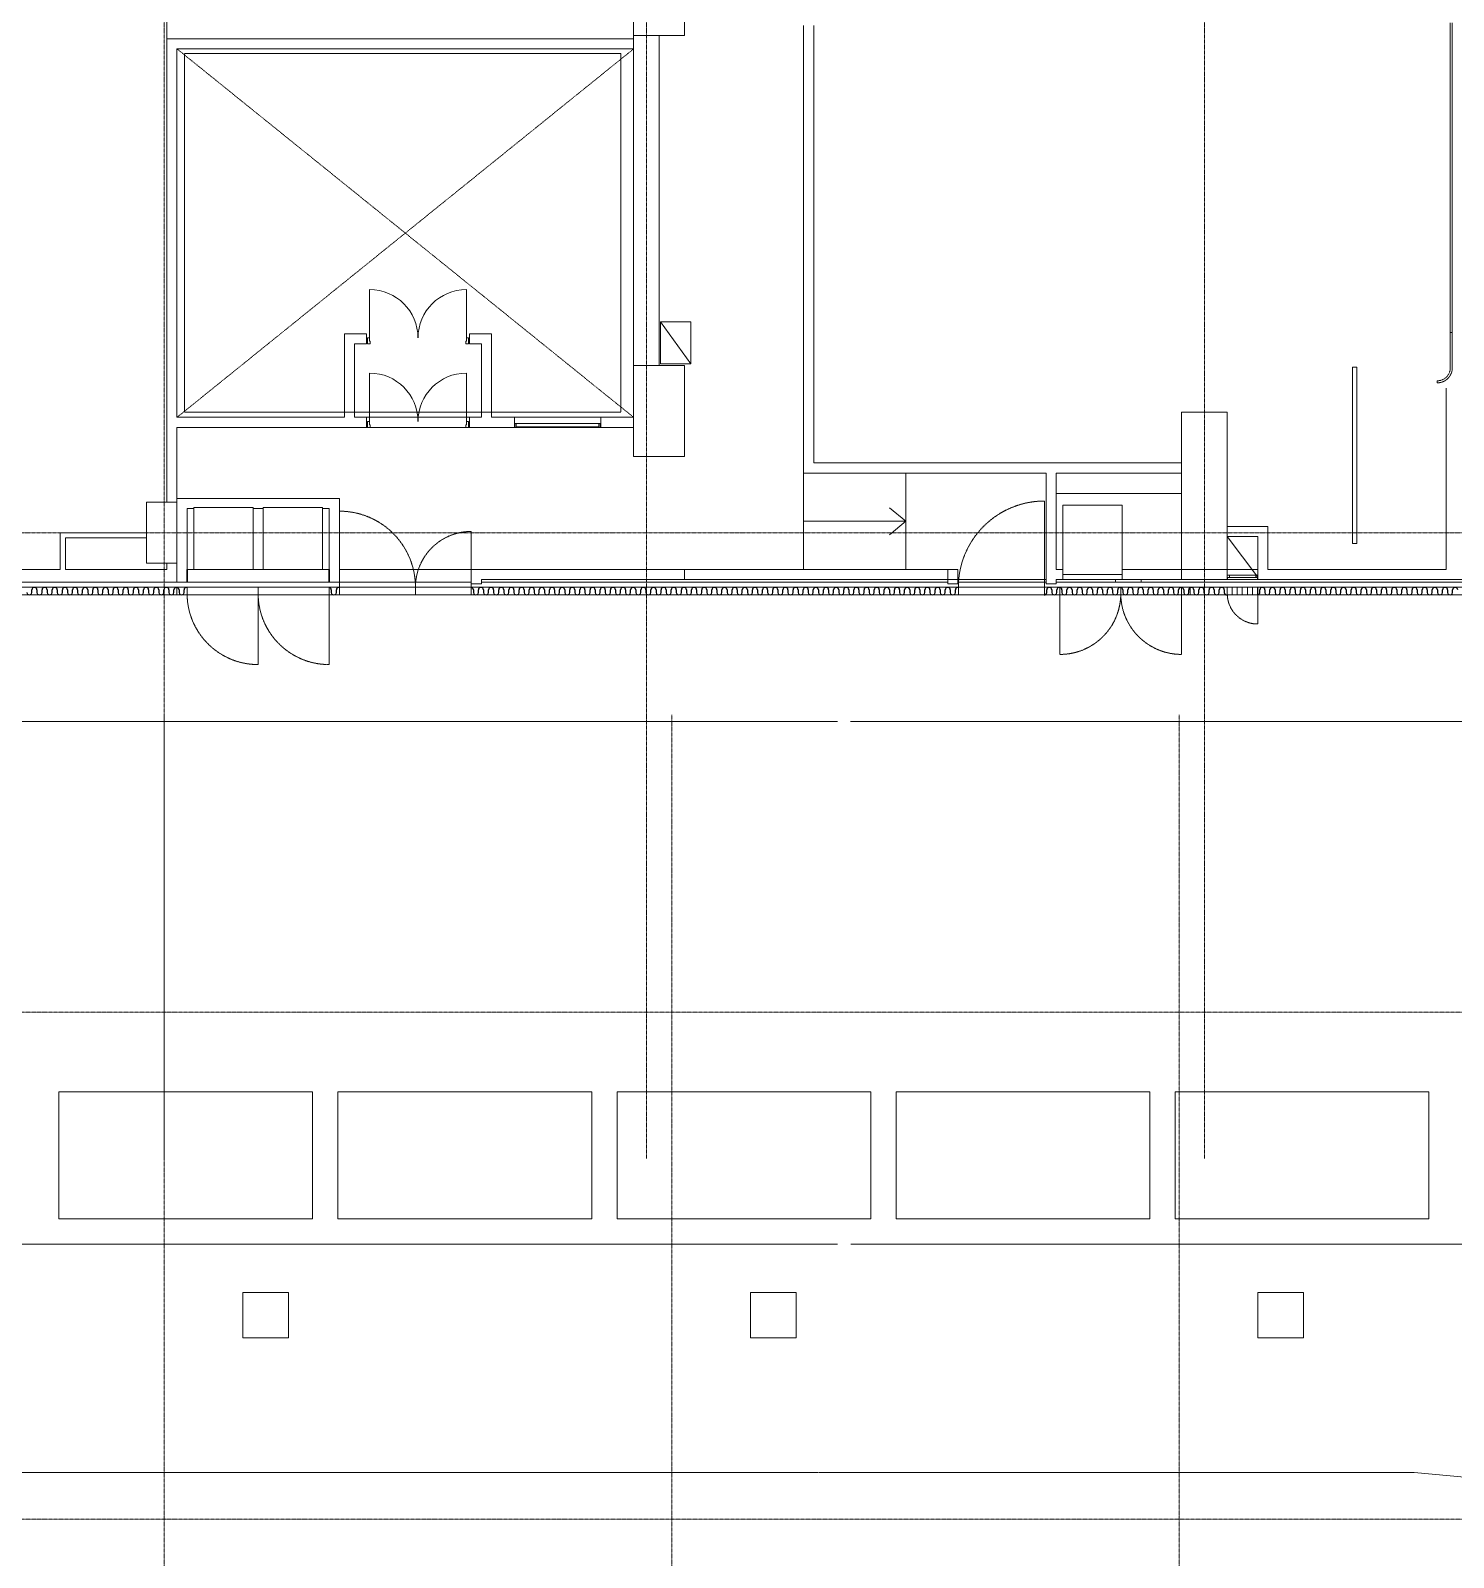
# Model space of a CAD drawing. Header units: millimetres. Extents: x -1578195 to 622687, y -255792 to 391308.
# Drawn here: x -1511389 to -1483347, y 95514 to 125616 of the extents above; entities that cross this region are included whole.
import ezdxf

# ---------------------------------------------------------------- set-up
doc = ezdxf.new("R2010")
doc.units = ezdxf.units.MM
for name, pattern in [('Grid Line', [21, 12, -3, 3, -3]), ('Hidden', [2.25, 1, -1.25]), ('Long Dash', [13.5, 9, -4.5]), ('Overhead', [1.8, 1.2, -0.6])]:
    doc.linetypes.add(name, pattern=pattern)
for name, color, linetype, lineweight in [('A-010-M_LINE', 90, 'Continuous', 5), ('A-010-M_LINE_Over', 1, 'Overhead', 5), ('A-200-M_WALL_EXT', 113, 'Continuous', 9), ('A-200-M_WALL_INT', 2, 'Continuous', 9), ('A-215-M_CURT_PANEL', 51, 'Continuous', 5), ('A-230-M_FLOOR', 192, 'Continuous', 18), ('A-241-M_RAMP', 51, 'Continuous', 5), ('A-314-M_WINDOW', 151, 'Continuous', 5), ('A-325-M_DOOR', 31, 'Continuous', 5), ('A-325-M_DOOR_PANEL', 31, 'Continuous', 5), ('A-325-MH_DOOR', 31, 'Long Dash', 5), ('A-770-MH_FFE_SA', 91, 'Overhead', 5), ('S-280-M_COLUMN', 52, 'Continuous', 9), ('Z-030-M_GRID', 191, 'Continuous', 5), ('Z-060-M_DETAIL', 92, 'Continuous', 5)]:
    doc.layers.add(name, color=color, linetype=linetype, lineweight=lineweight)

# ---------------------------------------------------------------- blocks, each defined once
blk = doc.blocks.new('0291')
at = {"layer": 'A-325-M_DOOR_PANEL'}
h = blk.add_hatch(dxfattribs=at)
h.set_pattern_fill('FP_5', color=1, angle=180, style=0, pattern_type=2)
h.set_pattern_definition([(90, (47490.78, 151381.17), (-100, 6e-15), [])])
h.paths.add_polyline_path([(47800, 151381), (47800, 151231), (48400, 151231), (48400, 151381), (47886, 151381)], flags=0)
at = {"layer": 'A-010-M_LINE', "color": 1}
for p, q in [((26900, 162157), (26900, 164339)), ((41466, 152681), (41140, 152945)), ((39450, 152681), (41466, 152681)), ((41466, 152681), (41140, 152417)), ((30100, 151731), (27300, 151731)), ((27300, 151481), (30100, 151481)), ((24773, 141431), (29773, 141431)), ((24773, 138931), (24773, 141431)), ((29773, 141431), (29773, 138931)), ((30273, 141431), (35273, 141431)), ((30273, 138931), (30273, 141431)), ((35273, 141431), (35273, 138931)), ((35773, 141431), (40773, 141431)), ((35773, 138931), (35773, 141431)), ((40773, 141431), (40773, 138931)), ((41273, 141431), (46273, 141431)), ((41273, 138931), (41273, 141431)), ((46273, 141431), (46273, 138931)), ((46773, 141431), (51773, 141431)), ((46773, 138931), (46773, 141431)), ((51773, 141431), (51773, 138931)), ((29773, 138931), (24773, 138931)), ((35273, 138931), (30273, 138931)), ((40773, 138931), (35773, 138931)), ((46273, 138931), (41273, 138931)), ((51773, 138931), (46773, 138931)), ((39493, 133931), (39743, 133931))]:
    blk.add_line(p, q, dxfattribs=at)
at = {"layer": 'A-010-M_LINE', "color": 1, "linetype": 'Hidden'}
for p, q in [((27100, 161995), (36100, 154731)), ((36100, 161995), (27100, 154731))]:
    blk.add_line(p, q, dxfattribs=at)
at = {"layer": 'A-010-M_LINE', "color": 1, "lineweight": 30}
for p, q in [((27300, 151731), (27300, 151481)), ((30100, 151481), (30100, 151731))]:
    blk.add_line(p, q, dxfattribs=at)
at = {"layer": 'A-010-M_LINE', "color": 1, "lineweight": 25}
for p, q in [((24241, 151279), (24241, 151329)), ((24341, 151329), (24341, 151304)), ((24341, 151304), (24341, 151279)), ((24441, 151279), (24441, 151329)), ((24541, 151329), (24541, 151304)), ((24541, 151304), (24541, 151279)), ((24641, 151279), (24641, 151329)), ((24741, 151329), (24741, 151304)), ((24741, 151304), (24741, 151279)), ((24841, 151279), (24841, 151329)), ((24941, 151329), (24941, 151304)), ((24941, 151304), (24941, 151279)), ((25041, 151279), (25041, 151329)), ((25141, 151329), (25141, 151304)), ((25141, 151304), (25141, 151279)), ((25241, 151279), (25241, 151329)), ((25341, 151329), (25341, 151304)), ((25341, 151304), (25341, 151279)), ((25441, 151279), (25441, 151329)), ((25541, 151329), (25541, 151304)), ((25541, 151304), (25541, 151279)), ((25641, 151279), (25641, 151329)), ((25741, 151329), (25741, 151304)), ((25741, 151304), (25741, 151279)), ((25841, 151279), (25841, 151329)), ((25941, 151329), (25941, 151304)), ((25941, 151329), (25941, 151304)), ((25941, 151304), (25941, 151279)), ((26041, 151279), (26041, 151329)), ((26141, 151329), (26141, 151304)), ((26141, 151304), (26141, 151279)), ((26241, 151279), (26241, 151329)), ((26341, 151329), (26341, 151304)), ((26341, 151304), (26341, 151279)), ((26441, 151279), (26441, 151329)), ((26541, 151329), (26541, 151304)), ((26541, 151304), (26541, 151279)), ((26641, 151279), (26641, 151329)), ((26741, 151329), (26741, 151304)), ((26741, 151304), (26741, 151279)), ((26841, 151279), (26841, 151329)), ((26941, 151329), (26941, 151304)), ((26941, 151304), (26941, 151279)), ((27041, 151279), (27041, 151329)), ((27141, 151329), (27141, 151304)), ((27141, 151304), (27141, 151279)), ((27241, 151279), (27241, 151329)), ((30141, 151329), (30141, 151279)), ((30241, 151279), (30241, 151329)), ((32941, 151329), (32941, 151279)), ((33041, 151279), (33041, 151329)), ((33141, 151329), (33141, 151279)), ((33241, 151279), (33241, 151329)), ((33341, 151329), (33341, 151279)), ((33441, 151279), (33441, 151329)), ((33541, 151329), (33541, 151304)), ((33541, 151304), (33541, 151279)), ((33641, 151279), (33641, 151329)), ((33741, 151329), (33741, 151304)), ((33741, 151304), (33741, 151279)), ((33841, 151279), (33841, 151329)), ((33941, 151329), (33941, 151304)), ((33941, 151304), (33941, 151279)), ((34041, 151279), (34041, 151329)), ((34141, 151329), (34141, 151304)), ((34141, 151304), (34141, 151279)), ((34241, 151279), (34241, 151329)), ((34341, 151329), (34341, 151304)), ((34341, 151304), (34341, 151279)), ((34441, 151279), (34441, 151329)), ((34541, 151329), (34541, 151304)), ((34541, 151304), (34541, 151279)), ((34641, 151279), (34641, 151329)), ((34741, 151329), (34741, 151304)), ((34741, 151304), (34741, 151279)), ((34841, 151279), (34841, 151329)), ((34941, 151329), (34941, 151304)), ((34941, 151304), (34941, 151279)), ((35041, 151279), (35041, 151329)), ((35141, 151329), (35141, 151304)), ((35141, 151304), (35141, 151279)), ((35241, 151279), (35241, 151329)), ((35341, 151329), (35341, 151304)), ((35341, 151304), (35341, 151279)), ((35441, 151279), (35441, 151329)), ((35541, 151329), (35541, 151304)), ((35541, 151329), (35541, 151304)), ((35541, 151304), (35541, 151279)), ((35641, 151279), (35641, 151329)), ((35741, 151329), (35741, 151304)), ((35741, 151304), (35741, 151279)), ((35841, 151279), (35841, 151329)), ((35941, 151329), (35941, 151304)), ((35941, 151304), (35941, 151279)), ((36041, 151279), (36041, 151329)), ((36141, 151329), (36141, 151304)), ((36141, 151304), (36141, 151279)), ((36241, 151279), (36241, 151329)), ((36341, 151329), (36341, 151304)), ((36341, 151304), (36341, 151279)), ((36441, 151279), (36441, 151329)), ((36541, 151329), (36541, 151304)), ((36541, 151304), (36541, 151279)), ((36641, 151279), (36641, 151329)), ((36741, 151329), (36741, 151304)), ((36741, 151304), (36741, 151279)), ((36841, 151279), (36841, 151329)), ((36941, 151329), (36941, 151304)), ((36941, 151304), (36941, 151279)), ((37041, 151279), (37041, 151329)), ((37141, 151329), (37141, 151304)), ((37141, 151304), (37141, 151279)), ((37241, 151279), (37241, 151329)), ((37341, 151329), (37341, 151304)), ((37341, 151304), (37341, 151279)), ((37441, 151279), (37441, 151329)), ((37541, 151329), (37541, 151304)), ((37541, 151304), (37541, 151279)), ((37641, 151279), (37641, 151329)), ((37741, 151329), (37741, 151304)), ((37741, 151304), (37741, 151279)), ((37841, 151279), (37841, 151329)), ((37941, 151329), (37941, 151304)), ((37941, 151329), (37941, 151304)), ((37941, 151304), (37941, 151279)), ((38041, 151279), (38041, 151329)), ((38141, 151329), (38141, 151304)), ((38141, 151304), (38141, 151279)), ((38241, 151279), (38241, 151329)), ((38341, 151329), (38341, 151304)), ((38341, 151304), (38341, 151279)), ((38441, 151279), (38441, 151329)), ((38541, 151329), (38541, 151304)), ((38541, 151304), (38541, 151279)), ((38641, 151279), (38641, 151329)), ((38741, 151329), (38741, 151304)), ((38741, 151304), (38741, 151279)), ((38841, 151279), (38841, 151329)), ((38941, 151329), (38941, 151304)), ((38941, 151304), (38941, 151279)), ((39041, 151279), (39041, 151329)), ((39141, 151329), (39141, 151304)), ((39141, 151304), (39141, 151279)), ((39241, 151279), (39241, 151329)), ((39341, 151329), (39341, 151304)), ((39341, 151304), (39341, 151279)), ((39441, 151279), (39441, 151329)), ((39541, 151329), (39541, 151304)), ((39541, 151304), (39541, 151279)), ((39641, 151279), (39641, 151329)), ((39741, 151329), (39741, 151304)), ((39741, 151304), (39741, 151279)), ((39841, 151279), (39841, 151329)), ((39941, 151329), (39941, 151304)), ((39941, 151304), (39941, 151279)), ((40041, 151279), (40041, 151329)), ((40141, 151329), (40141, 151304)), ((40141, 151304), (40141, 151279)), ((40241, 151279), (40241, 151329)), ((40341, 151329), (40341, 151304)), ((40341, 151329), (40341, 151304)), ((40341, 151304), (40341, 151279)), ((40441, 151279), (40441, 151329)), ((40541, 151329), (40541, 151304)), ((40541, 151304), (40541, 151279)), ((40641, 151279), (40641, 151329)), ((40740, 151304), (40740, 151279)), ((40741, 151329), (40741, 151304)), ((40840, 151279), (40840, 151329)), ((40940, 151329), (40940, 151304)), ((40940, 151304), (40940, 151279)), ((41040, 151279), (41040, 151329)), ((41140, 151329), (41140, 151304)), ((41140, 151304), (41140, 151279)), ((41240, 151279), (41240, 151329)), ((41340, 151329), (41340, 151304)), ((41340, 151304), (41340, 151279)), ((41440, 151279), (41440, 151329)), ((41540, 151329), (41540, 151304)), ((41540, 151304), (41540, 151279)), ((41640, 151279), (41640, 151329)), ((41740, 151329), (41740, 151304)), ((41740, 151304), (41740, 151279)), ((41840, 151279), (41840, 151329)), ((41940, 151329), (41940, 151304)), ((41940, 151304), (41940, 151279)), ((42040, 151279), (42040, 151329)), ((42140, 151329), (42140, 151304)), ((42140, 151304), (42140, 151279)), ((42240, 151279), (42240, 151329)), ((42340, 151329), (42340, 151304)), ((42340, 151304), (42340, 151279)), ((42440, 151279), (42440, 151329)), ((44240, 151279), (44240, 151329)), ((44340, 151329), (44340, 151304)), ((44340, 151329), (44340, 151304)), ((44340, 151304), (44340, 151279)), ((44440, 151279), (44440, 151329)), ((44540, 151329), (44540, 151304)), ((44540, 151304), (44540, 151279)), ((44640, 151279), (44640, 151329)), ((44740, 151329), (44740, 151304)), ((44740, 151304), (44740, 151279)), ((44840, 151279), (44840, 151329)), ((44940, 151329), (44940, 151304)), ((44940, 151304), (44940, 151279)), ((45040, 151279), (45040, 151329)), ((45140, 151329), (45140, 151304)), ((45140, 151304), (45140, 151279)), ((45240, 151279), (45240, 151329)), ((45340, 151329), (45340, 151304)), ((45340, 151304), (45340, 151279)), ((45440, 151279), (45440, 151329)), ((45540, 151329), (45540, 151304)), ((45540, 151329), (45540, 151304)), ((45540, 151304), (45540, 151279)), ((45640, 151279), (45640, 151329)), ((45740, 151329), (45740, 151304)), ((45740, 151304), (45740, 151279)), ((45840, 151279), (45840, 151329)), ((45940, 151329), (45940, 151304)), ((45940, 151304), (45940, 151279)), ((46040, 151279), (46040, 151329)), ((46140, 151329), (46140, 151304)), ((46140, 151304), (46140, 151279)), ((46240, 151279), (46240, 151329)), ((46340, 151329), (46340, 151304)), ((46340, 151304), (46340, 151279)), ((46440, 151279), (46440, 151329)), ((46540, 151329), (46540, 151304)), ((46540, 151304), (46540, 151279)), ((46640, 151279), (46640, 151329)), ((46740, 151329), (46740, 151304)), ((46740, 151304), (46740, 151279)), ((46840, 151279), (46840, 151329)), ((46940, 151329), (46940, 151279)), ((47040, 151279), (47040, 151329)), ((47140, 151329), (47140, 151304)), ((47140, 151304), (47140, 151279)), ((47240, 151279), (47240, 151329)), ((47340, 151329), (47340, 151304)), ((47340, 151304), (47340, 151279)), ((47440, 151279), (47440, 151329)), ((47540, 151329), (47540, 151304)), ((47540, 151329), (47540, 151304)), ((47540, 151304), (47540, 151279)), ((47640, 151279), (47640, 151329)), ((47740, 151329), (47740, 151304)), ((47740, 151304), (47740, 151279)), ((48440, 151279), (48440, 151329)), ((48540, 151329), (48540, 151304)), ((48540, 151304), (48540, 151279)), ((48640, 151279), (48640, 151329)), ((48740, 151329), (48740, 151304)), ((48740, 151304), (48740, 151279)), ((48840, 151279), (48840, 151329)), ((48940, 151329), (48940, 151304)), ((48940, 151304), (48940, 151279)), ((49040, 151279), (49040, 151329)), ((49140, 151329), (49140, 151304)), ((49140, 151304), (49140, 151279)), ((49240, 151279), (49240, 151329)), ((49340, 151329), (49340, 151304)), ((49340, 151304), (49340, 151279)), ((49440, 151279), (49440, 151329)), ((49540, 151329), (49540, 151304)), ((49540, 151304), (49540, 151279)), ((49640, 151279), (49640, 151329)), ((49740, 151329), (49740, 151304)), ((49740, 151304), (49740, 151279)), ((49840, 151279), (49840, 151329)), ((49940, 151329), (49940, 151304)), ((49940, 151329), (49940, 151304)), ((49940, 151304), (49940, 151279)), ((50040, 151279), (50040, 151329)), ((50140, 151329), (50140, 151304)), ((50140, 151304), (50140, 151279)), ((50240, 151279), (50240, 151329)), ((50340, 151329), (50340, 151304)), ((50340, 151304), (50340, 151279)), ((50440, 151279), (50440, 151329)), ((50540, 151329), (50540, 151304)), ((50540, 151304), (50540, 151279)), ((50640, 151279), (50640, 151329)), ((50740, 151329), (50740, 151304)), ((50740, 151304), (50740, 151279)), ((50840, 151279), (50840, 151329)), ((50940, 151329), (50940, 151304)), ((50940, 151304), (50940, 151279)), ((51040, 151279), (51040, 151329)), ((51140, 151329), (51140, 151304)), ((51140, 151304), (51140, 151279)), ((51240, 151279), (51240, 151329)), ((51340, 151329), (51340, 151304)), ((51340, 151304), (51340, 151279)), ((51440, 151279), (51440, 151329)), ((51540, 151329), (51540, 151304)), ((51540, 151304), (51540, 151279)), ((51640, 151279), (51640, 151329)), ((51740, 151329), (51740, 151304)), ((51740, 151304), (51740, 151279)), ((51840, 151279), (51840, 151329)), ((51940, 151329), (51940, 151304)), ((51940, 151304), (51940, 151279)), ((52040, 151279), (52040, 151329)), ((52140, 151329), (52140, 151304)), ((52140, 151304), (52140, 151279)), ((52240, 151279), (52240, 151329))]:
    blk.add_line(p, q, dxfattribs=at)
for centre, start, end in [((24191, 151279), 180.0003, 0.0003), ((24291, 151329), 0.0003, 180.0003), ((24391, 151279), 180.0003, 0.0003), ((24491, 151329), 0.0003, 180.0003), ((24591, 151279), 180.0003, 0.0003), ((24691, 151329), 0.0003, 180.0003), ((24791, 151279), 180.0003, 0.0003), ((24891, 151329), 0.0003, 180.0003), ((24991, 151279), 180.0003, 0.0003), ((25091, 151329), 0.0003, 180.0003), ((25191, 151279), 180.0003, 0.0003), ((25291, 151329), 0.0003, 180.0003), ((25391, 151279), 180.0003, 0.0003), ((25491, 151329), 0.0003, 180.0003), ((25591, 151279), 180.0003, 0.0003), ((25691, 151329), 0.0003, 180.0003), ((25791, 151279), 180.0003, 0.0003), ((25891, 151329), 0.0003, 180.0003), ((25991, 151279), 180.0003, 0.0003), ((26091, 151329), 0.0003, 180.0003), ((26191, 151279), 180.0003, 0.0003), ((26291, 151329), 0.0003, 180.0003), ((26391, 151279), 180.0003, 0.0003), ((26491, 151329), 0.0003, 180.0003), ((26591, 151279), 180.0003, 0.0003), ((26691, 151329), 0.0003, 180.0003), ((26791, 151279), 180.0003, 0.0003), ((26891, 151329), 0.0003, 180.0003), ((26991, 151279), 180.0003, 0.0003), ((27091, 151329), 0.0003, 180.0003), ((27191, 151279), 180.0003, 0.0003), ((27291, 151329), 89.4446, 180.0003), ((30091, 151329), 0.0003, 84.2084), ((30191, 151279), 180.0003, 0.0003), ((30291, 151329), 88.9645, 180.0003), ((32891, 151329), 0.0003, 88.2682), ((32991, 151279), 180.0003, 0.0003), ((33091, 151329), 0.0003, 180.0003), ((33191, 151279), 180.0003, 0.0003), ((33291, 151329), 0.0003, 180.0003), ((33391, 151279), 180.0003, 0.0003), ((33491, 151329), 0.0003, 180.0003), ((33591, 151279), 180.0003, 0.0003), ((33691, 151329), 0.0003, 180.0003), ((33791, 151279), 180.0003, 0.0003), ((33891, 151329), 0.0003, 180.0003), ((33991, 151279), 180.0003, 0.0003), ((34091, 151329), 0.0003, 180.0003), ((34191, 151279), 180.0003, 0.0003), ((34291, 151329), 0.0003, 180.0003), ((34391, 151279), 180.0003, 0.0003), ((34491, 151329), 0.0003, 180.0003), ((34591, 151279), 180.0003, 0.0003), ((34691, 151329), 0.0003, 180.0003), ((34791, 151279), 180.0003, 0.0003), ((34891, 151329), 0.0003, 180.0003), ((34991, 151279), 180.0003, 0.0003), ((35091, 151329), 0.0003, 180.0003), ((35191, 151279), 180.0003, 0.0003), ((35291, 151329), 0.0003, 180.0003), ((35391, 151279), 180.0003, 0.0003), ((35491, 151329), 0.0003, 180.0003), ((35591, 151279), 180.0003, 0.0003), ((35691, 151329), 0.0003, 180.0003), ((35791, 151279), 180.0003, 0.0003), ((35891, 151329), 0.0003, 180.0003), ((35991, 151279), 180.0003, 0.0003), ((36091, 151329), 0.0003, 180.0003), ((36191, 151279), 180.0003, 0.0003), ((36291, 151329), 0.0003, 180.0003), ((36391, 151279), 180.0003, 0.0003), ((36491, 151329), 0.0003, 180.0003), ((36591, 151279), 180.0003, 0.0003), ((36691, 151329), 0.0003, 180.0003), ((36791, 151279), 180.0003, 0.0003), ((36891, 151329), 0.0003, 180.0003), ((36991, 151279), 180.0003, 0.0003), ((37091, 151329), 0.0003, 180.0003), ((37191, 151279), 180.0003, 0.0003), ((37291, 151329), 0.0003, 180.0003), ((37391, 151279), 180.0003, 0.0003), ((37491, 151329), 0.0003, 180.0003), ((37591, 151279), 180.0003, 0.0003), ((37691, 151329), 0.0003, 180.0003), ((37791, 151279), 180.0003, 0.0003), ((37891, 151329), 0.0003, 180.0003), ((37991, 151279), 180.0003, 0.0003), ((38091, 151329), 0.0003, 180.0003), ((38191, 151279), 180.0003, 0.0003), ((38291, 151329), 0.0003, 180.0003), ((38391, 151279), 180.0003, 0.0003), ((38491, 151329), 0.0003, 180.0003), ((38591, 151279), 180.0003, 0.0003), ((38691, 151329), 0.0003, 180.0003), ((38791, 151279), 180.0003, 0.0003), ((38891, 151329), 0.0003, 180.0003), ((38991, 151279), 180.0003, 0.0003), ((39091, 151329), 0.0003, 180.0003), ((39191, 151279), 180.0003, 0.0003), ((39291, 151329), 0.0003, 180.0003), ((39391, 151279), 180.0003, 0.0003), ((39491, 151329), 0.0003, 180.0003), ((39591, 151279), 180.0003, 0.0003), ((39691, 151329), 0.0003, 180.0003), ((39791, 151279), 180.0003, 0.0003), ((39891, 151329), 0.0003, 180.0003), ((39991, 151279), 180.0003, 0.0003), ((40091, 151329), 0.0003, 180.0003), ((40191, 151279), 180.0003, 0.0003), ((40291, 151329), 0.0003, 180.0003), ((40391, 151279), 180.0003, 0.0003), ((40491, 151329), 0.0003, 180.0003), ((40591, 151279), 180.0003, 0.0003), ((40691, 151329), 0.0003, 180.0003), ((40790, 151279), 180.0003, 0.0003), ((40890, 151329), 0.0003, 180.0003), ((40990, 151279), 180.0003, 0.0003), ((41090, 151329), 0.0003, 180.0003), ((41190, 151279), 180.0003, 0.0003), ((41290, 151329), 0.0003, 180.0003), ((41390, 151279), 180.0003, 0.0003), ((41490, 151329), 0.0003, 180.0003), ((41590, 151279), 180.0003, 0.0003), ((41690, 151329), 0.0003, 180.0003), ((41790, 151279), 180.0003, 0.0003), ((41890, 151329), 0.0003, 180.0003), ((41990, 151279), 180.0003, 0.0003), ((42090, 151329), 0.0003, 180.0003), ((42190, 151279), 180.0003, 0.0003), ((42290, 151329), 0.0003, 180.0003), ((42390, 151279), 180.0003, 0.0003), ((42490, 151329), 90.2465, 180.0003), ((44190, 151279), 269.8566, 0.0003), ((44290, 151329), 0.0003, 180.0003), ((44390, 151279), 180.0003, 0.0003), ((44490, 151329), 0.0003, 180.0003), ((44590, 151279), 180.0003, 0.0003), ((44690, 151329), 0.0003, 180.0003), ((44790, 151279), 180.0003, 0.0003), ((44890, 151329), 0.0003, 180.0003), ((44990, 151279), 180.0003, 0.0003), ((45090, 151329), 0.0003, 180.0003), ((45190, 151279), 180.0003, 0.0003), ((45290, 151329), 0.0084, 180.0003), ((45390, 151279), 180.0003, 0.0003), ((45490, 151329), 0.0003, 180.0003), ((45590, 151279), 180.0003, 0.0003), ((45690, 151329), 0.0003, 180.0003), ((45790, 151279), 180.0003, 0.0003), ((45890, 151329), 0.0003, 180.0003), ((45990, 151279), 180.0003, 0.0003), ((46090, 151329), 0.0003, 180.0003), ((46190, 151279), 180.0003, 0.0003), ((46290, 151329), 0.0003, 180.0003), ((46390, 151279), 180.0003, 0.0003), ((46490, 151329), 0.0003, 180.0003), ((46590, 151279), 180.0003, 0.0003), ((46690, 151329), 0.0003, 180.0003), ((46790, 151279), 180.0003, 0.0003), ((46890, 151329), 0.0003, 180.0003), ((46990, 151279), 180, 0.0003), ((47090, 151329), 0.0003, 180.0003), ((47190, 151279), 180.0003, 0.0003), ((47290, 151329), 0.0003, 180.0003), ((47390, 151279), 180.0003, 0.0003), ((47490, 151329), 0.0003, 180.0003), ((47590, 151279), 180.0003, 0.0003), ((47690, 151329), 0.0003, 180.0003), ((47790, 151279), 180.0003, 270.0003), ((48390, 151279), 287.5252, 0.0003), ((48490, 151329), 0.0003, 180.0003), ((48590, 151279), 180.0003, 0.0003), ((48690, 151329), 0.0003, 180.0003), ((48790, 151279), 180.0003, 0.0003), ((48890, 151329), 0.0003, 180.0003), ((48990, 151279), 180.0003, 0.0003), ((49090, 151329), 0.0003, 180.0003), ((49190, 151279), 180.0003, 0.0003), ((49290, 151329), 0.0003, 180.0003), ((49390, 151279), 180.0003, 0.0003), ((49490, 151329), 0.0003, 180.0003), ((49590, 151279), 180.0003, 0.0003), ((49690, 151329), 0.0003, 180.0003), ((49790, 151279), 180.0003, 0.0003), ((49890, 151329), 0.0003, 180.0003), ((49990, 151279), 180.0003, 0.0003), ((50090, 151329), 0.0003, 180.0003), ((50190, 151279), 180.0003, 0.0003), ((50290, 151329), 0.0003, 180.0003), ((50390, 151279), 180.0003, 0.0003), ((50490, 151329), 0.0003, 180.0003), ((50590, 151279), 180.0003, 0.0003), ((50690, 151329), 0.0003, 180.0003), ((50790, 151279), 180.0003, 0.0003), ((50890, 151329), 0.0003, 180.0003), ((50990, 151279), 180.0003, 0.0003), ((51090, 151329), 0.0003, 180.0003), ((51190, 151279), 180.0003, 0.0003), ((51290, 151329), 0.0003, 180.0003), ((51390, 151279), 180.0003, 0.0003), ((51490, 151329), 0.0003, 180.0003), ((51590, 151279), 180.0003, 0.0003), ((51690, 151329), 0.0003, 180.0003), ((51790, 151279), 180.0003, 0.0003), ((51890, 151329), 0.0003, 180.0003), ((51990, 151279), 180.0003, 0.0003), ((52090, 151329), 0.0003, 180.0003), ((52190, 151279), 180.0003, 0.0003), ((52290, 151329), 0.0003, 180.0003)]:
    blk.add_arc(centre, 50, start, end, dxfattribs=at)
at = {"layer": 'A-010-M_LINE_Over', "color": 1}
for p, q in [((27250, 161906), (35850, 161906)), ((27250, 154831), (27250, 161906)), ((27250, 161906), (35850, 161906)), ((27250, 154831), (27250, 161906)), ((35850, 161906), (35850, 154831)), ((35850, 161906), (35850, 154831)), ((35850, 154831), (27250, 154831)), ((35850, 154831), (27250, 154831))]:
    blk.add_line(p, q, dxfattribs=at)
at = {"layer": 'A-200-M_WALL_EXT', "color": 1, "lineweight": 13}
for p, q in [((36100, 162256), (36100, 155756)), ((36600, 155756), (36600, 162256))]:
    blk.add_line(p, q, dxfattribs=at)
at = {"layer": 'A-200-M_WALL_INT', "color": 1}
for p, q in [((39450, 162456), (39450, 153631)), ((39650, 153831), (39650, 162456)), ((26900, 162195), (26900, 153056)), ((36100, 162195), (26900, 162195)), ((27100, 154731), (27100, 161995)), ((27100, 161995), (36100, 161995)), ((36100, 161995), (36100, 162195)), ((30400, 156377), (30400, 154731)), ((30837, 156377), (30400, 156377)), ((30837, 156177), (30837, 156377)), ((33300, 156377), (32863, 156377)), ((32863, 156377), (32863, 156177)), ((33300, 154731), (33300, 156377)), ((30600, 154731), (30600, 156177)), ((30600, 156177), (30837, 156177)), ((32863, 156177), (33100, 156177)), ((33100, 156177), (33100, 154731)), ((52113, 155306), (52113, 151731)), ((30400, 154731), (27100, 154731)), ((30837, 154731), (30600, 154731)), ((30837, 154531), (30837, 154731)), ((33100, 154731), (32863, 154731)), ((32863, 154731), (32863, 154531)), ((33300, 154731), (36100, 154731)), ((33750, 154531), (33750, 154731)), ((35450, 154731), (35450, 154531)), ((36100, 154531), (36100, 154731)), ((27100, 154531), (30837, 154531)), ((27100, 153056), (27100, 154531)), ((32863, 154531), (33760, 154531)), ((35440, 154531), (36100, 154531)), ((46900, 153831), (39650, 153831)), ((46900, 153631), (46900, 153831)), ((39450, 153631), (44230, 153631)), ((44230, 153631), (44230, 151451)), ((44430, 153631), (46900, 153631)), ((44430, 151731), (44430, 153631)), ((26900, 153056), (27100, 153056)), ((27100, 153131), (27100, 151481)), ((30300, 153131), (27100, 153131)), ((27300, 151731), (27300, 152931)), ((27300, 152931), (27430, 152931)), ((28600, 152931), (28800, 152931)), ((29970, 152931), (30100, 152931)), ((30100, 152931), (30100, 151731)), ((30300, 151481), (30300, 153131)), ((24800, 152456), (24800, 151731)), ((26500, 152456), (24800, 152456)), ((24900, 151731), (24900, 152356)), ((24900, 152356), (26500, 152356)), ((26500, 152356), (26500, 152456)), ((48600, 152581), (47800, 152581)), ((47800, 152581), (47800, 152381)), ((47800, 152381), (48400, 152381)), ((48400, 152381), (48400, 151531)), ((48600, 151731), (48600, 152581)), ((24800, 151731), (20600, 151731)), ((26900, 151731), (24900, 151731)), ((27100, 151856), (26900, 151856)), ((26900, 151856), (26900, 151731)), ((27100, 151481), (27100, 151856)), ((42290, 151731), (32900, 151731)), ((32900, 151731), (32900, 151451)), ((37100, 151731), (37100, 151531)), ((42290, 151451), (42290, 151731)), ((44560, 151731), (44430, 151731)), ((45730, 151731), (47800, 151731)), ((46900, 151731), (46900, 151531)), ((47800, 151531), (47800, 151731)), ((47800, 151731), (48400, 151731)), ((52113, 151731), (48600, 151731)), ((20800, 151481), (27300, 151481)), ((30100, 151481), (30300, 151481)), ((32900, 151451), (33100, 151451)), ((33100, 151531), (42490, 151531)), ((33100, 151451), (33100, 151531)), ((42290, 151451), (42490, 151451)), ((42490, 151451), (42490, 151531)), ((44230, 151451), (44430, 151451)), ((47805, 151531), (44430, 151531)), ((44430, 151451), (44430, 151531)), ((44560, 151531), (44560, 151631)), ((45730, 151631), (45730, 151531)), ((48395, 151531), (91800, 151531))]:
    blk.add_line(p, q, dxfattribs=at)
at = {"layer": 'A-215-M_CURT_PANEL', "color": 1, "lineweight": 9}
for p, q in [((27100, 151381), (20710, 151381)), ((20710, 151231), (27100, 151231)), ((27300, 151381), (27100, 151381)), ((27100, 151381), (27100, 151231)), ((27100, 151231), (27100, 151381)), ((27100, 151231), (27300, 151231)), ((30300, 151381), (30100, 151381)), ((30100, 151231), (30300, 151231)), ((42500, 151381), (32900, 151381)), ((32900, 151231), (42500, 151231)), ((44500, 151381), (44200, 151381)), ((44200, 151231), (44500, 151231)), ((47067, 151381), (46900, 151381)), ((46900, 151231), (47067, 151231)), ((47067, 151231), (47067, 151381)), ((47800, 151381), (47067, 151381)), ((47067, 151381), (47067, 151231)), ((47067, 151231), (47800, 151231)), ((71484, 151381), (48400, 151381)), ((48400, 151231), (71484, 151231))]:
    blk.add_line(p, q, dxfattribs=at)
at = {"layer": 'A-230-M_FLOOR', "color": 1}
for p, q in [((30837, 154731), (32863, 154731)), ((30852, 154531), (30837, 154531)), ((32793, 154531), (30907, 154531)), ((32863, 154531), (32848, 154531)), ((41466, 153631), (41466, 151731)), ((46900, 153231), (44430, 153231)), ((30300, 151731), (32900, 151731)), ((42290, 151731), (42490, 151731)), ((42490, 151731), (42490, 151531)), ((30300, 151481), (32900, 151481)), ((33100, 151481), (34622, 151481)), ((34622, 151481), (42290, 151481)), ((42490, 151531), (44230, 151531)), ((42490, 151481), (43761, 151481)), ((43761, 151481), (44230, 151481)), ((44430, 151481), (45537, 151481)), ((45537, 151481), (48457, 151481)), ((45599, 151481), (45599, 151531)), ((46099, 151531), (46099, 151481)), ((48457, 151481), (71484, 151481)), ((25161, 148733), (17352, 148733)), ((27038, 148733), (25161, 148733)), ((29900, 148733), (27038, 148733)), ((34634, 148733), (29900, 148733)), ((40115, 148733), (34634, 148733)), ((45537, 148733), (40375, 148733)), ((48457, 148733), (45537, 148733)), ((69446, 148733), (48457, 148733)), ((-3153, 138433), (40118, 138433)), ((40378, 138433), (52539, 138433)), ((39493, 133931), (2196, 133931)), ((51483, 133931), (39753, 133931)), ((62863, 132854), (51483, 133931))]:
    blk.add_line(p, q, dxfattribs=at)
at = {"layer": 'A-241-M_RAMP', "color": 1}
for p, q in [((39450, 151731), (39450, 153631)), ((41466, 151731), (41466, 153631))]:
    blk.add_line(p, q, dxfattribs=at)
at = {"layer": 'A-314-M_WINDOW', "color": 1}
for p, q in [((50270, 152241), (50270, 155721)), ((50270, 155721), (50350, 155721)), ((50350, 155721), (50350, 152241)), ((35415, 154611), (33785, 154611)), ((50350, 152241), (50270, 152241)), ((47840, 151619), (48360, 151619))]:
    blk.add_line(p, q, dxfattribs=at)
at = {"layer": 'A-314-M_WINDOW', "color": 1, "lineweight": 18}
for p, q in [((33785, 154611), (33760, 154611)), ((33760, 154611), (33760, 154531)), ((33760, 154531), (33785, 154531)), ((33785, 154531), (33785, 154611)), ((35415, 154541), (33785, 154541)), ((33785, 154541), (33785, 154531)), ((33785, 154531), (35415, 154531)), ((35440, 154611), (35415, 154611)), ((35415, 154611), (35415, 154531)), ((35415, 154531), (35415, 154541)), ((35415, 154531), (35440, 154531)), ((35440, 154531), (35440, 154611)), ((47840, 151619), (47800, 151619)), ((47800, 151575), (47840, 151575)), ((48395, 151575), (47805, 151575)), ((47805, 151575), (47805, 151531)), ((47805, 151531), (48395, 151531)), ((47840, 151575), (47840, 151619)), ((48400, 151619), (48360, 151619)), ((48360, 151619), (48360, 151575)), ((48360, 151575), (48400, 151575)), ((48395, 151531), (48395, 151575))]:
    blk.add_line(p, q, dxfattribs=at)
at = {"layer": 'A-325-M_DOOR', "color": 1}
for p, q in [((30897, 156297), (30897, 157248)), ((32803, 156297), (32803, 157248)), ((30897, 154651), (30897, 155603)), ((32803, 154651), (32803, 155603)), ((28700, 151231), (28650, 151231)), ((30100, 151231), (30050, 151231)), ((44200, 151231), (44150, 151231)), ((44500, 151231), (44550, 151231)), ((46900, 151231), (46850, 151231)), ((47800, 151381), (48400, 151381)), ((47800, 151231), (47800, 151381)), ((48400, 151231), (47800, 151231)), ((48400, 151231), (48350, 151231)), ((48400, 151381), (48400, 151231))]:
    blk.add_line(p, q, dxfattribs=at)
at = {"layer": 'A-325-M_DOOR', "color": 1, "lineweight": 9}
for p, q in [((30892, 156297), (30852, 156297)), ((30852, 156297), (30852, 156177)), ((30892, 156232), (30892, 156297)), ((30907, 156232), (30892, 156232)), ((30907, 156177), (30907, 156232)), ((32793, 156232), (32793, 156177)), ((32808, 156232), (32793, 156232)), ((32848, 156297), (32808, 156297)), ((32808, 156297), (32808, 156232)), ((32848, 156177), (32848, 156297)), ((30852, 156177), (30907, 156177)), ((32793, 156177), (32848, 156177)), ((30892, 154651), (30852, 154651)), ((30852, 154651), (30852, 154531)), ((30852, 154531), (30907, 154531)), ((30892, 154586), (30892, 154651)), ((30907, 154586), (30892, 154586)), ((30907, 154531), (30907, 154586)), ((32793, 154586), (32793, 154531)), ((32808, 154586), (32793, 154586)), ((32793, 154531), (32848, 154531)), ((32848, 154651), (32808, 154651)), ((32808, 154651), (32808, 154586)), ((32848, 154531), (32848, 154651)), ((28700, 151381), (27300, 151381)), ((27300, 151381), (27300, 151231)), ((27300, 151231), (28700, 151231)), ((28700, 151231), (28700, 151381)), ((30100, 151381), (28700, 151381)), ((28700, 151381), (28700, 151231)), ((28700, 151231), (30100, 151231)), ((30100, 151231), (30100, 151381)), ((42500, 151231), (42500, 151381)), ((42500, 151381), (44200, 151381)), ((44200, 151231), (42500, 151231)), ((44200, 151381), (44200, 151231)), ((44500, 151231), (44500, 151381)), ((44500, 151381), (45700, 151381)), ((45700, 151231), (44500, 151231)), ((45700, 151381), (45700, 151231)), ((46900, 151381), (45700, 151381)), ((45700, 151381), (45700, 151231)), ((45700, 151231), (46900, 151231)), ((46900, 151231), (46900, 151381))]:
    blk.add_line(p, q, dxfattribs=at)
at = {"layer": 'A-325-M_DOOR', "color": 1}
for centre, start, end in [((30897, 156297), 0, 90), ((32803, 156297), 90, 180), ((30897, 154651), 0, 90), ((32803, 154651), 90, 180)]:
    blk.add_arc(centre, 952, start, end, dxfattribs=at)
at = {"layer": 'A-325-M_DOOR_PANEL', "color": 1}
for p, q in [((28700, 151381), (28650, 151381)), ((30100, 151381), (30050, 151381)), ((30300, 151231), (30339, 151231)), ((32900, 151231), (32861, 151231)), ((44200, 151381), (44150, 151381)), ((44500, 151381), (44550, 151381)), ((46900, 151381), (46850, 151381)), ((48400, 151381), (48350, 151381))]:
    blk.add_line(p, q, dxfattribs=at)
at = {"layer": 'A-325-M_DOOR_PANEL', "color": 1, "lineweight": 9}
for p, q in [((31800, 151381), (30300, 151381)), ((30300, 151381), (30300, 151231)), ((30300, 151231), (31800, 151231)), ((31800, 151231), (31800, 151381)), ((32900, 151381), (31800, 151381)), ((31800, 151381), (31800, 151231)), ((31800, 151231), (32900, 151231)), ((32900, 151231), (32900, 151381))]:
    blk.add_line(p, q, dxfattribs=at)
at = {"layer": 'A-325-MH_DOOR', "color": 1}
for p, q in [((44200, 151381), (44200, 153081)), ((30300, 151381), (30300, 152881)), ((32900, 151369), (32900, 152481)), ((28700, 151231), (28700, 149857)), ((30100, 151231), (30100, 149857)), ((44500, 151231), (44500, 150057)), ((46900, 151231), (46900, 150057)), ((48400, 151231), (48400, 150658)), ((48400, 150658), (48350, 150658)), ((44500, 150057), (44550, 150057)), ((46900, 150057), (46850, 150057)), ((28700, 149857), (28650, 149857)), ((30100, 149857), (30050, 149857))]:
    blk.add_line(p, q, dxfattribs=at)
for centre, radius, start, end in [((44200, 151381), 1700, 90, 180), ((30300, 151381), 1500, 0, 90.0007), ((32900, 151381), 1100, 90, 180), ((28699, 151256), 1399, 180.9968, 267.9916), ((30099, 151256), 1399, 180.9968, 267.9916), ((44501, 151256), 1199, 272.3434, 358.837), ((46899, 151256), 1199, 181.163, 267.6566), ((48399, 151256), 600, 182.327, 265.3083)]:
    blk.add_arc(centre, radius, start, end, dxfattribs=at)
at = {"layer": 'A-770-MH_FFE_SA', "color": 1}
for p, q in [((52193, 162506), (52193, 156406)), ((52233, 156406), (52233, 162506)), ((52193, 156406), (52193, 155706)), ((52193, 156406), (52233, 156406)), ((52233, 156406), (52233, 155706)), ((51938, 155451), (51938, 155411))]:
    blk.add_line(p, q, dxfattribs=at)
for radius in [255, 295]:
    blk.add_arc((51938, 155706), radius, 270, 0, dxfattribs=at)
at = {"layer": 'S-280-M_COLUMN', "color": 1, "lineweight": 13}
for p, q in [((36100, 164656), (36100, 162256)), ((37100, 162256), (37100, 164656)), ((36100, 162256), (36600, 162256)), ((36600, 162256), (37100, 162256)), ((36600, 155756), (36100, 155756)), ((36100, 155756), (36100, 153956)), ((37100, 155756), (36600, 155756)), ((37100, 153956), (37100, 155756)), ((46900, 154831), (46900, 151731)), ((47800, 154831), (46900, 154831)), ((47800, 151731), (47800, 154831)), ((36100, 153956), (37100, 153956)), ((27100, 153056), (26500, 153056)), ((26500, 153056), (26500, 151856)), ((27100, 151856), (27100, 153056)), ((26500, 151856), (27100, 151856)), ((46900, 151731), (47800, 151731)), ((29300, 137481), (28400, 137481)), ((28400, 137481), (28400, 136581)), ((29300, 136581), (29300, 137481)), ((39300, 137481), (38400, 137481)), ((38400, 137481), (38400, 136581)), ((39300, 136581), (39300, 137481)), ((49300, 137481), (48400, 137481)), ((48400, 137481), (48400, 136581)), ((49300, 136581), (49300, 137481)), ((28400, 136581), (29300, 136581)), ((38400, 136581), (39300, 136581)), ((48400, 136581), (49300, 136581))]:
    blk.add_line(p, q, dxfattribs=at)
at = {"layer": 'Z-030-M_GRID', "color": 1, "linetype": 'Grid Line'}
for p, q in [((26850, 209886), (26850, 140118)), ((36350, 209886), (36350, 140118)), ((47350, 209886), (47350, 140118)), ((-14408, 152456), (132980, 152456)), ((26850, 148869), (26850, 92240)), ((36850, 148869), (36850, 92240)), ((46850, 148869), (46850, 92240)), ((-14409, 143006), (133257, 143006)), ((-14409, 133006), (133257, 133006))]:
    blk.add_line(p, q, dxfattribs=at)
at = {"layer": 'Z-060-M_DETAIL', "color": 1}
for p, q in [((37230, 155786), (36630, 156616)), ((37230, 156616), (36630, 156616)), ((36630, 156616), (36630, 155786)), ((37230, 155786), (37230, 156616)), ((36630, 155786), (37230, 155786)), ((28600, 152951), (27430, 152951)), ((27430, 152951), (27430, 151731)), ((28600, 151731), (28600, 152951)), ((29970, 152951), (28800, 152951)), ((28800, 152951), (28800, 151731)), ((29970, 151731), (29970, 152951)), ((44560, 153001), (45730, 153001)), ((44560, 151631), (44560, 153001)), ((45730, 153001), (45730, 151631)), ((47800, 152381), (48400, 151581)), ((45730, 151631), (44560, 151631))]:
    blk.add_line(p, q, dxfattribs=at)

msp = doc.modelspace()

# ---------------------------------------------------------------- block references
msp.add_blockref('0291', (-1535603.6, -36740.4))

doc.saveas('drawing.dxf')
